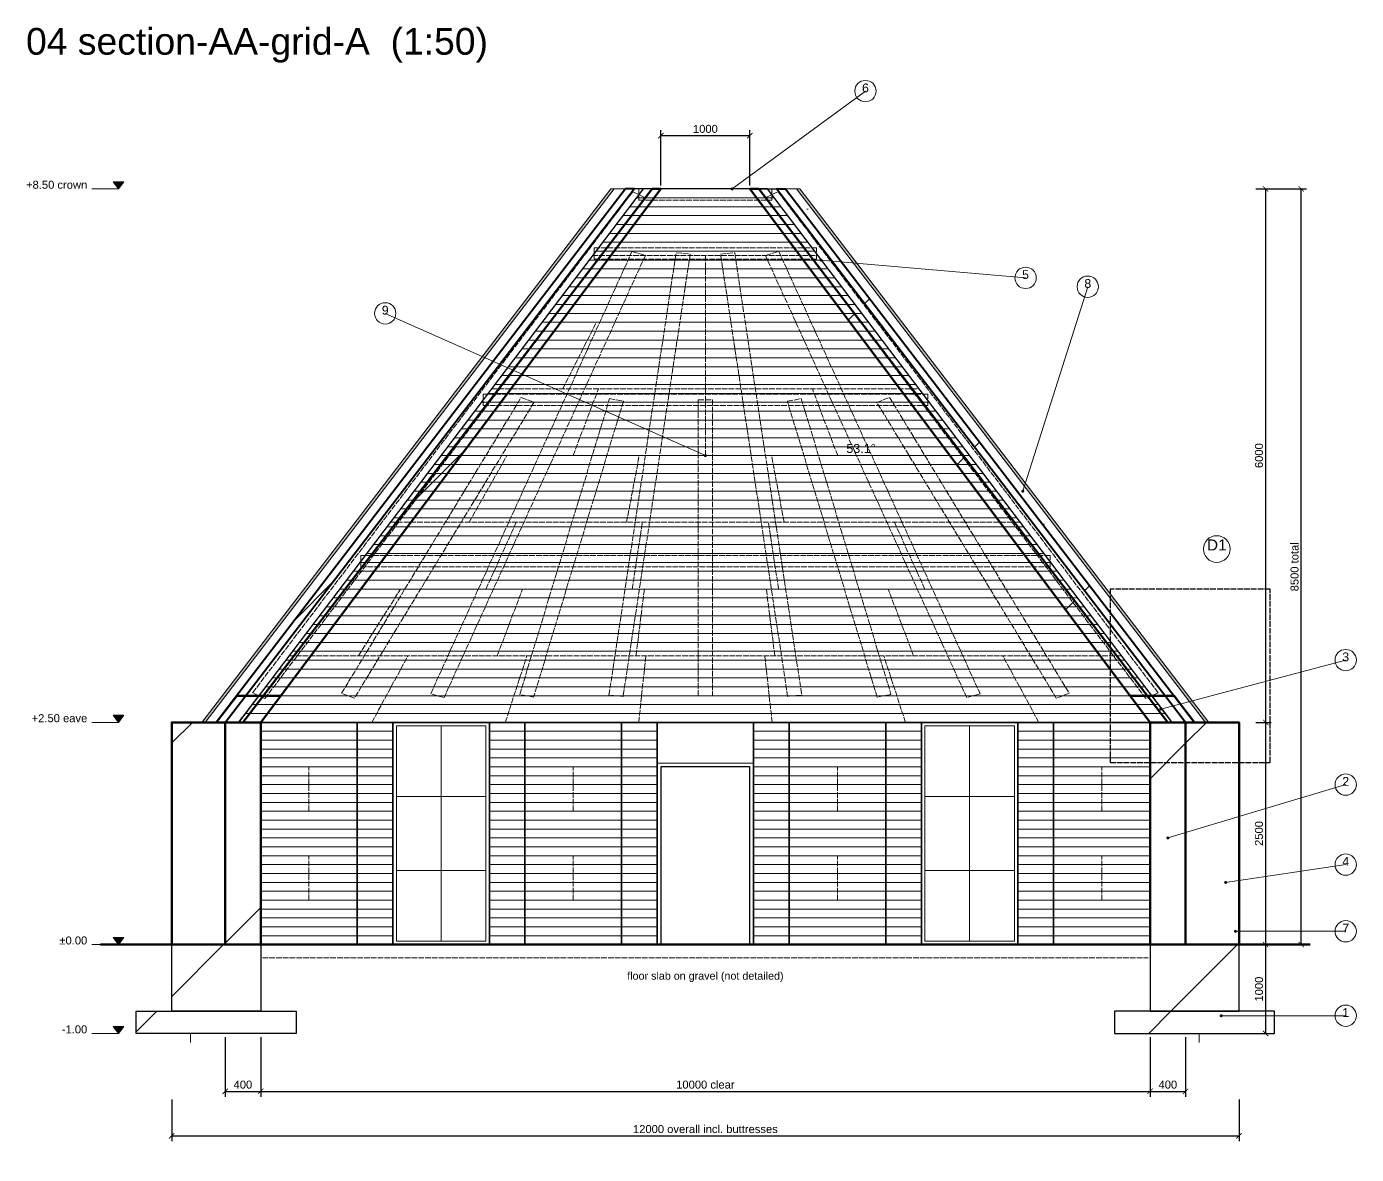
# Model space of a CAD drawing. Header units: millimetres. Extents: x 0 to 157867, y -2 to 14466.
# Drawn here: x 51456 to 66408, y -2 to 12684 of the extents above; entities that cross this region are included whole.
import ezdxf
from ezdxf.enums import TextEntityAlignment as Align

# ---------------------------------------------------------------- set-up
doc = ezdxf.new("R2010")
doc.units = ezdxf.units.MM
doc.linetypes.add('DASHED', pattern=[1.524, 1.27, -0.254])
for name, color, linetype, lineweight in [('ANNOTATION', 4, 'CONTINUOUS', 18), ('BACKGROUND', 9, 'CONTINUOUS', 13), ('CLADDING', 7, 'Continuous', 9), ('DIMS', 3, 'CONTINUOUS', 18), ('HATCH-CAST', 7, 'CONTINUOUS', 9), ('HATCH-EARTH', 8, 'CONTINUOUS', 9), ('HATCH-INSULATION', 7, 'Continuous', 9), ('HATCH-PRINTED', 7, 'CONTINUOUS', 9), ('HIDDEN-AXIS', 8, 'DASHED', 18), ('LINES', 7, 'CONTINUOUS', 25), ('OUTLINE-CUT', 7, 'CONTINUOUS', 50), ('OUTLINE-FINE', 7, 'CONTINUOUS', 25), ('PRINT-LAYERS', 7, 'CONTINUOUS', 9), ('SHEET-LABELS', 2, 'Continuous', 25), ('TEXT', 7, 'CONTINUOUS', 18)]:
    doc.layers.add(name, color=color, linetype=linetype, lineweight=lineweight)
doc.styles.get("Standard").update_dxf_attribs({"font": 'arial.ttf'})
doc.dimstyles.new('PYR-1-50', dxfattribs={"dimscale": 50, "dimtxt": 1.8, "dimasz": 1.2, "dimexe": 1.2, "dimexo": 0.8, "dimgap": 0.6, "dimtad": 1, "dimdec": 0, "dimtxsty": 'Standard', "dimblk": 'ARCHTICK', "dimcen": 2.5, "dimclrd": 3, "dimclre": 3, "dimclrt": 7, "dimazin": 3, "dimtfac": 1, "dimtmove": 0, "dimatfit": 3})
pattern_1 = [(45, (0, 0), (-1425.35, 1425.35), [])]
pattern_2 = [(0, (0, 0), (442.913, 885.827), [0, -885.827])]
pattern_3 = [(45, (0, 0), (-1425.35, 1425.35), []), (135, (0, 0), (-1425.35, -1425.35), [])]

# ---------------------------------------------------------------- blocks, each defined once
blk = doc.blocks.new('_ARCHTICK')
at = {"color": 0, "linetype": 'BYBLOCK', "const_width": 0.15}
blk.add_lwpolyline([(-0.5, -0.5), (0.5, 0.5)], dxfattribs=at)

msp = doc.modelspace()

# ---------------------------------------------------------------- hatches: boundary and pattern name
at = {"layer": 'ANNOTATION', "ltscale": 50}
h = msp.add_hatch(color=7, dxfattribs=at)
h.dxf.hatch_style = 1
h.paths.add_polyline_path([(52488.4, 10857.9), (52548.4, 10937.9), (52428.4, 10937.9)])
h = msp.add_hatch(color=7, dxfattribs=at)
h.dxf.hatch_style = 1
edge = h.paths.add_edge_path()
edge.add_arc((59388.4, 10857.9), 17.5, 0, 360)
h = msp.add_hatch(color=7, dxfattribs=at)
h.dxf.hatch_style = 1
edge = h.paths.add_edge_path()
edge.add_arc((60388.4, 10057.9), 17.5, 0, 360)
h = msp.add_hatch(color=7, dxfattribs=at)
h.dxf.hatch_style = 1
edge = h.paths.add_edge_path()
edge.add_arc((59088.4, 7857.9), 17.5, 0, 360)
h = msp.add_hatch(color=7, dxfattribs=at)
h.dxf.hatch_style = 1
edge = h.paths.add_edge_path()
edge.add_arc((62657.6, 7457.9), 17.5, 0, 360)
h = msp.add_hatch(color=7, dxfattribs=at)
h.dxf.hatch_style = 1
h.paths.add_polyline_path([(52488.4, 4857.9), (52548.4, 4937.9), (52428.4, 4937.9)])
h = msp.add_hatch(color=7, dxfattribs=at)
h.dxf.hatch_style = 1
edge = h.paths.add_edge_path()
edge.add_arc((64208.4, 5007.9), 17.5, 0, 360)
h = msp.add_hatch(color=7, dxfattribs=at)
h.dxf.hatch_style = 1
edge = h.paths.add_edge_path()
edge.add_arc((64288.4, 3557.9), 17.5, 0, 360)
h = msp.add_hatch(color=7, dxfattribs=at)
h.dxf.hatch_style = 1
edge = h.paths.add_edge_path()
edge.add_arc((64938.4, 3057.9), 17.5, 0, 360)
h = msp.add_hatch(color=7, dxfattribs=at)
h.dxf.hatch_style = 1
h.paths.add_polyline_path([(52488.4, 2357.9), (52548.4, 2437.9), (52428.4, 2437.9)])
h = msp.add_hatch(color=7, dxfattribs=at)
h.dxf.hatch_style = 1
edge = h.paths.add_edge_path()
edge.add_arc((65048.4, 2507.9), 17.5, 0, 360)
h = msp.add_hatch(color=7, dxfattribs=at)
h.dxf.hatch_style = 1
edge = h.paths.add_edge_path()
edge.add_arc((64888.4, 1557.9), 17.5, 0, 360)
h = msp.add_hatch(color=7, dxfattribs=at)
h.dxf.hatch_style = 1
h.paths.add_polyline_path([(52488.4, 1357.9), (52548.4, 1437.9), (52428.4, 1437.9)])
at = {"layer": 'CLADDING', "ltscale": 50}
h = msp.add_hatch(color=7, dxfattribs=at)
h.dxf.hatch_style = 1
h.paths.add_polyline_path([(53463.4, 4857.9), (53425.9, 4857.9), (58025.9, 10857.9), (58063.4, 10857.9)])
h = msp.add_hatch(color=7, dxfattribs=at)
h.dxf.hatch_style = 1
h.paths.add_polyline_path([(64750.9, 4857.9), (64713.4, 4857.9), (60113.4, 10857.9), (60150.9, 10857.9)])
at = {"layer": 'HATCH-CAST', "ltscale": 50}
h = msp.add_hatch(dxfattribs=at)
h.set_pattern_fill('ANSI37', scale=25.19685)
h.set_pattern_definition(pattern_3)
h.paths.add_polyline_path([(54313.4, 5157.9), (54088.4, 4857.9), (53588.4, 4857.9), (53818.4, 5157.9)])
h = msp.add_hatch(dxfattribs=at)
h.set_pattern_fill('ANSI37', scale=25.19685)
h.set_pattern_definition(pattern_3)
h.paths.add_polyline_path([(64358.4, 5157.9), (64588.4, 4857.9), (64088.4, 4857.9), (63863.4, 5157.9)])
at = {"layer": 'HATCH-EARTH', "ltscale": 50}
h = msp.add_hatch(dxfattribs=at)
h.set_pattern_fill('EARTH', scale=37.795276)
h.set_pattern_definition([(0, (0, 0), (9070.9, 9070.9), [9070.9, -9070.9]), (0, (0, 3402), (9070.9, 9070.9), [9070.9, -9070.9]), (0, (0, 6803), (9070.9, 9070.9), [9070.9, -9070.9]), (90, (1134, 7937), (-9070.9, 9070.9), [9070.9, -9070.9]), (90, (4535, 7937), (-9070.9, 9070.9), [9070.9, -9070.9]), (90, (7937, 7937), (-9070.9, 9070.9), [9070.9, -9070.9])])
h.paths.add_polyline_path([(52688.4, 1357.9), (54488.4, 1357.9), (54488.4, 1607.9), (54088.4, 1607.9), (54088.4, 2357.9), (55174.2, 2357.9), (55574.2, 2357.9), (56659.9, 2357.9), (57059.9, 2357.9), (58145.6, 2357.9), (58545.6, 2357.9), (58588.4, 2357.9), (59588.4, 2357.9), (59631.3, 2357.9), (60031.3, 2357.9), (61117, 2357.9), (61517, 2357.9), (62602.7, 2357.9), (63002.7, 2357.9), (64088.4, 2357.9), (64088.4, 1607.9), (63688.4, 1607.9), (63688.4, 1357.9), (65488.4, 1357.9), (65488.4, 1607.9), (65088.4, 1607.9), (65088.4, 2357.9), (65888.4, 2357.9), (65888.4, 1257.9), (52288.4, 1257.9), (52288.4, 2357.9), (53088.4, 2357.9), (53088.4, 1607.9), (52688.4, 1607.9)])
at = {"layer": 'HATCH-INSULATION', "ltscale": 50}
h = msp.add_hatch(dxfattribs=at)
h.set_pattern_fill('DOTS', scale=23.622047)
h.set_pattern_definition(pattern_2)
h.paths.add_polyline_path([(53818.4, 5157.9), (53588.4, 4857.9), (53463.4, 4857.9), (58063.4, 10857.9), (58188.4, 10857.9)])
h = msp.add_hatch(dxfattribs=at)
h.set_pattern_fill('DOTS', scale=23.622047)
h.set_pattern_definition(pattern_2)
h.paths.add_polyline_path([(64358.4, 5157.9), (59988.4, 10857.9), (60113.4, 10857.9), (64713.4, 4857.9), (64588.4, 4857.9)])
at = {"layer": 'HATCH-PRINTED', "ltscale": 50}
h = msp.add_hatch(dxfattribs=at)
h.set_pattern_fill('ANSI31', scale=25.19685)
h.set_pattern_definition(pattern_1)
h.paths.add_polyline_path([(58288.4, 10857.9), (53918.4, 5157.9), (53818.4, 5157.9), (58188.4, 10857.9)])
h = msp.add_hatch(dxfattribs=at)
h.set_pattern_fill('ANSI31', scale=25.19685)
h.set_pattern_definition(pattern_1)
h.paths.add_polyline_path([(54118.4, 5157.9), (58488.4, 10857.9), (58588.4, 10857.9), (54313.4, 5157.9)])
h = msp.add_hatch(dxfattribs=at)
h.set_pattern_fill('ANSI31', scale=25.19685)
h.set_pattern_definition(pattern_1)
h.paths.add_polyline_path([(64058.4, 5157.9), (63863.4, 5157.9), (59588.4, 10857.9), (59688.4, 10857.9)])
h = msp.add_hatch(dxfattribs=at)
h.set_pattern_fill('ANSI31', scale=25.19685)
h.set_pattern_definition(pattern_1)
h.paths.add_polyline_path([(64258.4, 5157.9), (59888.4, 10857.9), (59988.4, 10857.9), (64358.4, 5157.9)])
h = msp.add_hatch(dxfattribs=at)
h.set_pattern_fill('ANSI31', scale=25.19685)
h.set_pattern_definition(pattern_1)
h.paths.add_polyline_path([(53088.4, 2357.9), (53088.4, 4857.9), (53463.4, 4857.9), (53588.4, 4857.9), (53688.4, 4857.9), (53688.4, 2357.9)])
h = msp.add_hatch(dxfattribs=at)
h.set_pattern_fill('ANSI31', scale=25.19685)
h.set_pattern_definition(pattern_1)
h.paths.add_polyline_path([(54088.4, 2357.9), (53688.4, 2357.9), (53688.4, 4857.9), (53888.4, 4857.9), (54088.4, 4857.9)])
h = msp.add_hatch(dxfattribs=at)
h.set_pattern_fill('ANSI31', scale=25.19685)
h.set_pattern_definition(pattern_1)
h.paths.add_polyline_path([(64088.4, 2357.9), (64088.4, 4857.9), (64288.4, 4857.9), (64488.4, 4857.9), (64488.4, 2357.9)])
h = msp.add_hatch(dxfattribs=at)
h.set_pattern_fill('ANSI31', scale=25.19685)
h.set_pattern_definition(pattern_1)
h.paths.add_polyline_path([(65088.4, 2357.9), (64488.4, 2357.9), (64488.4, 4857.9), (64588.4, 4857.9), (64713.4, 4857.9), (65088.4, 4857.9)])
h = msp.add_hatch(dxfattribs=at)
h.set_pattern_fill('ANSI31', scale=25.19685)
h.set_pattern_definition(pattern_1)
h.paths.add_polyline_path([(53088.4, 1607.9), (53088.4, 2357.9), (53688.4, 2357.9), (54088.4, 2357.9), (54088.4, 1607.9)])
h = msp.add_hatch(dxfattribs=at)
h.set_pattern_fill('ANSI31', scale=25.19685)
h.set_pattern_definition(pattern_1)
h.paths.add_polyline_path([(65088.4, 1607.9), (64088.4, 1607.9), (64088.4, 2357.9), (64488.4, 2357.9), (65088.4, 2357.9)])
h = msp.add_hatch(dxfattribs=at)
h.set_pattern_fill('ANSI31', scale=25.19685)
h.set_pattern_definition(pattern_1)
h.paths.add_polyline_path([(53088.4, 1607.9), (54088.4, 1607.9), (54488.4, 1607.9), (54488.4, 1357.9), (52688.4, 1357.9), (52688.4, 1607.9)])
h = msp.add_hatch(dxfattribs=at)
h.set_pattern_fill('ANSI31', scale=25.19685)
h.set_pattern_definition(pattern_1)
h.paths.add_polyline_path([(65088.4, 1607.9), (65488.4, 1607.9), (65488.4, 1357.9), (63688.4, 1357.9), (63688.4, 1607.9), (64088.4, 1607.9)])

# ---------------------------------------------------------------- linework, layer by layer
at = {"layer": 'ANNOTATION', "lineweight": 20, "ltscale": 50}
for points in [[(60888.4, 11957.9), (59388.4, 10857.9)], [(52488.4, 10857.9), (52188.4, 10857.9)], [(62688.4, 9857.9), (60388.4, 10057.9)], [(63388.4, 9757.9), (62657.6, 7457.9)], [(55488.4, 9457.9), (59088.4, 7857.9)], [(66288.4, 5557.9), (64208.4, 5007.9)], [(52488.4, 4857.9), (52188.4, 4857.9)], [(66288.4, 4157.9), (64288.4, 3557.9)], [(66288.4, 3257.9), (64938.4, 3057.9)], [(66288.4, 2507.9), (65048.4, 2507.9)], [(52488.4, 2357.9), (52188.4, 2357.9)], [(66288.4, 1557.9), (64888.4, 1557.9)], [(52488.4, 1357.9), (52188.4, 1357.9)]]:
    msp.add_lwpolyline(points, dxfattribs=at)
at = {"layer": 'ANNOTATION', "lineweight": 9, "ltscale": 50}
for points in [[(52488.4, 10857.9), (52548.4, 10937.9), (52428.4, 10937.9)], [(52488.4, 4857.9), (52548.4, 4937.9), (52428.4, 4937.9)], [(52488.4, 2357.9), (52548.4, 2437.9), (52428.4, 2437.9)], [(52488.4, 1357.9), (52548.4, 1437.9), (52428.4, 1437.9)]]:
    msp.add_lwpolyline(points, close=True, dxfattribs=at)
at = {"layer": 'ANNOTATION', "lineweight": 18, "ltscale": 50}
for centre, radius in [((60888.4, 11957.9), 120), ((62688.4, 9857.9), 120), ((63388.4, 9757.9), 120), ((55488.4, 9457.9), 120), ((64838.4, 6807.9), 150), ((66288.4, 5557.9), 120), ((66288.4, 4157.9), 120), ((66288.4, 3257.9), 120), ((66288.4, 2507.9), 120), ((66288.4, 1557.9), 120)]:
    msp.add_circle(centre, radius, dxfattribs=at)
at = {"layer": 'BACKGROUND', "lineweight": 20, "ltscale": 50}
for points in [[(56117, 2397.9), (56117, 4817.9)], [(62059.8, 2397.9), (62059.8, 4817.9)]]:
    msp.add_lwpolyline(points, dxfattribs=at)
at = {"layer": 'BACKGROUND', "lineweight": 15, "ltscale": 50}
for points in [[(55614.1, 4024.6), (56619.8, 4024.6)], [(61557, 4024.6), (62562.7, 4024.6)], [(55614.1, 3191.2), (56619.8, 3191.2)], [(61557, 3191.2), (62562.7, 3191.2)]]:
    msp.add_lwpolyline(points, dxfattribs=at)
at = {"layer": 'HIDDEN-AXIS', "linetype": 'DASHED', "lineweight": 20, "ltscale": 50}
for points in [[(53997.4, 5190.9), (58271.4, 10826.9), (58408.3, 10760.9), (54134.4, 5124.9), (53997.4, 5190.9)], [(58339.9, 10729.9), (59836.9, 10729.9), (59836.9, 10857.9), (58339.9, 10857.9), (58339.9, 10729.9)], [(64042.4, 5124.9), (59768.5, 10760.9), (59905.4, 10826.9), (64179.4, 5190.9), (64042.4, 5124.9)], [(57838.4, 10068.6), (60338.4, 10068.6), (60338.4, 10196.6), (57838.4, 10196.6), (57838.4, 10068.6)], [(55999.7, 5179.6), (58263.2, 10154.4), (58413.6, 10110.9), (56150.1, 5136.2), (55999.7, 5179.6)], [(58004.5, 5165.5), (58759, 10140.3), (58917.8, 10125), (58163.3, 5150.3), (58004.5, 5165.5)], [(60013.5, 5150.3), (59259, 10125), (59417.8, 10140.3), (60172.3, 5165.5), (60013.5, 5150.3)], [(62026.7, 5136.2), (59763.2, 10110.9), (59913.6, 10154.4), (62177.1, 5179.6), (62026.7, 5136.2)], [(56588.4, 8420.3), (61588.4, 8420.3), (61588.4, 8548.3), (56588.4, 8548.3), (56588.4, 8420.3)], [(54998.4, 5185.6), (57016.4, 8512), (57160.4, 8456.5), (55142.4, 5130.2), (54998.4, 5185.6)], [(57001.6, 5172.9), (58010.6, 8499.2), (58166.2, 8469.3), (57157.2, 5142.9), (57001.6, 5172.9)], [(59008.4, 5157.9), (59008.4, 8484.3), (59168.4, 8484.3), (59168.4, 5157.9), (59008.4, 5157.9)], [(61019.6, 5142.9), (60010.6, 8469.3), (60166.2, 8499.2), (61175.2, 5172.9), (61019.6, 5142.9)], [(63034.4, 5130.2), (61016.4, 8456.5), (61160.4, 8512), (63178.4, 5185.6), (63034.4, 5130.2)], [(55213.4, 6607.1), (62963.4, 6607.1), (62963.4, 6735.1), (55213.4, 6735.1), (55213.4, 6607.1)], [(53838.4, 4857.9), (64338.4, 4857.9), (64110.9, 5157.9), (54065.9, 5157.9), (53838.4, 4857.9)], [(54108.4, 2207.9), (64068.4, 2207.9)]]:
    msp.add_lwpolyline(points, dxfattribs=at)
at = {"layer": 'HIDDEN-AXIS', "linetype": 'DASHED', "lineweight": 9, "ltscale": 50}
for points in [[(57819.6, 10107.9), (60357.2, 10107.9)], [(59088.4, 9357.9), (59088.4, 10107.9)], [(57250.9, 9357.9), (60925.9, 9357.9)], [(57484.2, 8607.9), (57863.4, 9357.9)], [(59088.4, 8607.9), (59088.4, 9357.9)], [(56682.2, 8607.9), (61494.6, 8607.9)], [(57600.9, 7857.9), (57885.3, 8607.9)], [(59088.4, 7857.9), (59088.4, 8607.9)], [(60575.9, 7857.9), (60291.5, 8607.9)], [(56113.4, 7857.9), (62063.4, 7857.9)], [(56430.6, 7107.9), (56857.2, 7857.9)], [(58202.5, 7107.9), (58344.6, 7857.9)], [(59974.3, 7107.9), (59832.2, 7857.9)], [(55544.6, 7107.9), (62632.2, 7107.9)], [(56620.9, 6357.9), (56962.2, 7107.9)], [(58265.9, 6357.9), (58379.7, 7107.9)], [(59910.9, 6357.9), (59797.1, 7107.9)], [(61555.9, 6357.9), (61214.7, 7107.9)], [(54975.9, 6357.9), (63200.9, 6357.9)], [(55187.4, 5607.9), (55661.3, 6357.9)], [(56747.8, 5607.9), (57032.2, 6357.9)], [(58308.2, 5607.9), (58403, 6357.9)], [(59868.6, 5607.9), (59773.8, 6357.9)], [(61429, 5607.9), (61144.6, 6357.9)], [(54407.2, 5607.9), (63769.6, 5607.9)], [(55338.4, 4857.9), (55744.6, 5607.9)], [(56838.4, 4857.9), (57082.1, 5607.9)], [(58338.4, 4857.9), (58419.6, 5607.9)], [(59838.4, 4857.9), (59757.1, 5607.9)], [(61338.4, 4857.9), (61094.7, 5607.9)], [(62838.4, 4857.9), (62432.1, 5607.9)], [(54088.4, 4357.9), (55174.1, 4357.9)], [(54631.3, 3857.9), (54631.3, 4357.9)], [(57059.8, 4357.9), (58145.5, 4357.9)], [(57602.7, 3857.9), (57602.7, 4357.9)], [(60031.3, 4357.9), (61117, 4357.9)], [(60574.1, 3857.9), (60574.1, 4357.9)], [(63002.7, 4357.9), (64088.4, 4357.9)], [(63545.5, 3857.9), (63545.5, 4357.9)], [(54088.4, 3857.9), (55174.1, 3857.9)], [(57059.8, 3857.9), (58145.5, 3857.9)], [(60031.3, 3857.9), (61117, 3857.9)], [(63002.7, 3857.9), (64088.4, 3857.9)], [(54088.4, 3357.9), (55174.1, 3357.9)], [(54631.3, 2857.9), (54631.3, 3357.9)], [(57059.8, 3357.9), (58145.5, 3357.9)], [(57602.7, 2857.9), (57602.7, 3357.9)], [(60031.3, 3357.9), (61117, 3357.9)], [(60574.1, 2857.9), (60574.1, 3357.9)], [(63002.7, 3357.9), (64088.4, 3357.9)], [(63545.5, 2857.9), (63545.5, 3357.9)], [(54088.4, 2857.9), (55174.1, 2857.9)], [(57059.8, 2857.9), (58145.5, 2857.9)], [(60031.3, 2857.9), (61117, 2857.9)], [(63002.7, 2857.9), (64088.4, 2857.9)]]:
    msp.add_lwpolyline(points, dxfattribs=at)
at = {"layer": 'HIDDEN-AXIS', "linetype": 'DASHED', "lineweight": 25, "ltscale": 50}
msp.add_lwpolyline([(63638.4, 4407.9), (65438.4, 4407.9), (65438.4, 6357.9), (63638.4, 6357.9), (63638.4, 4407.9)], dxfattribs=at)
at = {"layer": 'LINES', "lineweight": 0, "ltscale": 50}
msp.add_lwpolyline([(64088.4, 4857.9), (59588.4, 10857.9)], dxfattribs=at)
at = {"layer": 'LINES', "lineweight": 25, "ltscale": 50}
for points in [[(54088.4, 4857.9), (53588.4, 4857.9)], [(64088.4, 4857.9), (64588.4, 4857.9)]]:
    msp.add_lwpolyline(points, dxfattribs=at)
at = {"layer": 'LINES', "lineweight": 60, "ltscale": 50}
for points in [[(54088.4, 2357.9), (54088.4, 4857.9)], [(64088.4, 2357.9), (64088.4, 4857.9)], [(54088.4, 2357.9), (64088.4, 2357.9)]]:
    msp.add_lwpolyline(points, dxfattribs=at)
at = {"layer": 'LINES', "lineweight": 50, "ltscale": 50}
msp.add_lwpolyline([(52288.4, 2357.9), (65888.4, 2357.9)], dxfattribs=at)
at = {"layer": 'OUTLINE-CUT', "lineweight": 40, "ltscale": 50}
for points in [[(53688.4, 4857.9), (58288.4, 10857.9), (58188.4, 10857.9), (53588.4, 4857.9)], [(64488.4, 4857.9), (59888.4, 10857.9), (59988.4, 10857.9), (64588.4, 4857.9)]]:
    msp.add_lwpolyline(points, close=True, dxfattribs=at)
at = {"layer": 'OUTLINE-CUT', "lineweight": 70, "ltscale": 50}
for points in [[(54088.4, 4857.9), (58588.4, 10857.9), (58488.4, 10857.9), (53888.4, 4857.9)], [(64088.4, 4857.9), (59588.4, 10857.9), (59688.4, 10857.9), (64288.4, 4857.9)], [(53688.4, 2357.9), (53088.4, 2357.9), (53088.4, 4857.9), (53688.4, 4857.9)], [(54088.4, 2357.9), (53688.4, 2357.9), (53688.4, 4857.9), (54088.4, 4857.9)], [(64088.4, 2357.9), (64488.4, 2357.9), (64488.4, 4857.9), (64088.4, 4857.9)], [(64488.4, 2357.9), (65088.4, 2357.9), (65088.4, 4857.9), (64488.4, 4857.9)]]:
    msp.add_lwpolyline(points, close=True, dxfattribs=at)
at = {"layer": 'OUTLINE-CUT', "lineweight": 60, "ltscale": 50}
for points in [[(54088.4, 4857.9), (54313.4, 5157.9), (53818.4, 5157.9), (53588.4, 4857.9)], [(64088.4, 4857.9), (63863.4, 5157.9), (64358.4, 5157.9), (64588.4, 4857.9)]]:
    msp.add_lwpolyline(points, close=True, dxfattribs=at)
at = {"layer": 'OUTLINE-FINE', "lineweight": 20, "ltscale": 50}
for points in [[(53463.4, 4857.9), (58063.4, 10857.9), (58025.9, 10857.9), (53425.9, 4857.9)], [(64713.4, 4857.9), (60113.4, 10857.9), (60150.9, 10857.9), (64750.9, 4857.9)]]:
    msp.add_lwpolyline(points, close=True, dxfattribs=at)
at = {"layer": 'OUTLINE-FINE', "lineweight": 9, "ltscale": 50}
for points in [[(53588.4, 4857.9), (58188.4, 10857.9), (58063.4, 10857.9), (53463.4, 4857.9)], [(64588.4, 4857.9), (59988.4, 10857.9), (60113.4, 10857.9), (64713.4, 4857.9)]]:
    msp.add_lwpolyline(points, close=True, dxfattribs=at)
at = {"layer": 'OUTLINE-FINE', "lineweight": 25, "ltscale": 50}
for points in [[(53888.4, 4857.9), (58488.4, 10857.9), (58288.4, 10857.9), (53688.4, 4857.9)], [(64288.4, 4857.9), (59688.4, 10857.9), (59888.4, 10857.9), (64488.4, 4857.9)]]:
    msp.add_lwpolyline(points, close=True, dxfattribs=at)
at = {"layer": 'OUTLINE-FINE', "lineweight": 30, "ltscale": 50}
for points in [[(53838.4, 4857.9), (64338.4, 4857.9), (59788.4, 10857.9), (58388.4, 10857.9)], [(54088.4, 2357.9), (64088.4, 2357.9), (64088.4, 4857.9), (54088.4, 4857.9)], [(58588.4, 2357.9), (59588.4, 2357.9), (59588.4, 4357.9), (58588.4, 4357.9)], [(54088.4, 1607.9), (53088.4, 1607.9), (53088.4, 2357.9), (54088.4, 2357.9)], [(64088.4, 1607.9), (65088.4, 1607.9), (65088.4, 2357.9), (64088.4, 2357.9)], [(54488.4, 1357.9), (52688.4, 1357.9), (52688.4, 1607.9), (54488.4, 1607.9)], [(63688.4, 1357.9), (65488.4, 1357.9), (65488.4, 1607.9), (63688.4, 1607.9)]]:
    msp.add_lwpolyline(points, close=True, dxfattribs=at)
at = {"layer": 'OUTLINE-FINE', "lineweight": 35, "ltscale": 50}
for points in [[(55174.1, 2357.9), (55574.1, 2357.9), (55574.1, 4857.9), (55174.1, 4857.9)], [(55574.1, 2357.9), (56659.8, 2357.9), (56659.8, 4857.9), (55574.1, 4857.9)], [(56659.8, 2357.9), (57059.8, 2357.9), (57059.8, 4857.9), (56659.8, 4857.9)], [(58145.5, 2357.9), (58545.5, 2357.9), (58545.5, 4857.9), (58145.5, 4857.9)], [(59631.3, 2357.9), (60031.3, 2357.9), (60031.3, 4857.9), (59631.3, 4857.9)], [(61117, 2357.9), (61517, 2357.9), (61517, 4857.9), (61117, 4857.9)], [(61517, 2357.9), (62602.7, 2357.9), (62602.7, 4857.9), (61517, 4857.9)], [(62602.7, 2357.9), (63002.7, 2357.9), (63002.7, 4857.9), (62602.7, 4857.9)]]:
    msp.add_lwpolyline(points, close=True, dxfattribs=at)
at = {"layer": 'OUTLINE-FINE', "lineweight": 15, "ltscale": 50}
for points in [[(55614.1, 2397.9), (56619.8, 2397.9), (56619.8, 4817.9), (55614.1, 4817.9)], [(61557, 2397.9), (62562.7, 2397.9), (62562.7, 4817.9), (61557, 4817.9)], [(58548.4, 2357.9), (59628.4, 2357.9), (59628.4, 4397.9), (58548.4, 4397.9)]]:
    msp.add_lwpolyline(points, close=True, dxfattribs=at)
at = {"layer": 'PRINT-LAYERS', "lineweight": 5, "ltscale": 50}
for points in [[(58236.7, 10657.9), (59940.1, 10657.9)], [(58312.6, 10757.9), (59864.2, 10757.9)], [(58160.9, 10557.9), (60015.9, 10557.9)], [(58009.2, 10357.9), (60167.6, 10357.9)], [(58085.1, 10457.9), (60091.7, 10457.9)], [(57933.4, 10257.9), (60243.4, 10257.9)], [(57781.7, 10057.9), (60395.1, 10057.9)], [(57857.6, 10157.9), (60319.2, 10157.9)], [(57705.9, 9957.9), (60470.9, 9957.9)], [(57554.2, 9757.9), (60622.6, 9757.9)], [(57630.1, 9857.9), (60546.7, 9857.9)], [(57478.4, 9657.9), (60698.4, 9657.9)], [(57326.7, 9457.9), (60850.1, 9457.9)], [(57402.6, 9557.9), (60774.2, 9557.9)], [(57250.9, 9357.9), (60925.9, 9357.9)], [(57099.2, 9157.9), (61077.6, 9157.9)], [(57175.1, 9257.9), (61001.7, 9257.9)], [(57023.4, 9057.9), (61153.4, 9057.9)], [(56871.7, 8857.9), (61305.1, 8857.9)], [(56947.6, 8957.9), (61229.2, 8957.9)], [(56795.9, 8757.9), (61380.9, 8757.9)], [(56644.2, 8557.9), (61532.6, 8557.9)], [(56720.1, 8657.9), (61456.7, 8657.9)], [(56568.4, 8457.9), (61608.4, 8457.9)], [(56416.7, 8257.9), (61760.1, 8257.9)], [(56492.6, 8357.9), (61684.2, 8357.9)], [(56340.9, 8157.9), (61835.9, 8157.9)], [(56189.2, 7957.9), (61987.6, 7957.9)], [(56265.1, 8057.9), (61911.7, 8057.9)], [(56113.4, 7857.9), (62063.4, 7857.9)], [(55961.7, 7657.9), (62215.1, 7657.9)], [(56037.6, 7757.9), (62139.2, 7757.9)], [(55885.9, 7557.9), (62290.9, 7557.9)], [(55734.2, 7357.9), (62442.6, 7357.9)], [(55810.1, 7457.9), (62366.7, 7457.9)], [(55658.4, 7257.9), (62518.4, 7257.9)], [(55506.7, 7057.9), (62670.1, 7057.9)], [(55582.6, 7157.9), (62594.2, 7157.9)], [(55430.9, 6957.9), (62745.9, 6957.9)], [(55279.2, 6757.9), (62897.6, 6757.9)], [(55355.1, 6857.9), (62821.7, 6857.9)], [(55203.4, 6657.9), (62973.4, 6657.9)], [(55051.7, 6457.9), (63125.1, 6457.9)], [(55127.6, 6557.9), (63049.2, 6557.9)], [(54975.9, 6357.9), (63200.9, 6357.9)], [(54824.2, 6157.9), (63352.6, 6157.9)], [(54900.1, 6257.9), (63276.7, 6257.9)], [(54748.4, 6057.9), (63428.4, 6057.9)], [(54596.7, 5857.9), (63580.1, 5857.9)], [(54672.6, 5957.9), (63504.2, 5957.9)], [(54520.9, 5757.9), (63655.9, 5757.9)], [(54369.2, 5557.9), (63807.6, 5557.9)], [(54445.1, 5657.9), (63731.7, 5657.9)], [(54293.4, 5457.9), (63883.4, 5457.9)], [(54141.7, 5257.9), (64035.1, 5257.9)], [(54217.6, 5357.9), (63959.2, 5357.9)], [(54065.9, 5157.9), (64110.9, 5157.9)], [(53914.2, 4957.9), (64262.6, 4957.9)], [(53990.1, 5057.9), (64186.7, 5057.9)], [(54088.4, 4757.9), (55174.1, 4757.9)], [(54088.4, 4657.9), (55174.1, 4657.9)], [(55174.1, 4757.9), (55574.1, 4757.9)], [(55174.1, 4657.9), (55574.1, 4657.9)], [(56659.8, 4757.9), (57059.8, 4757.9)], [(56659.8, 4657.9), (57059.8, 4657.9)], [(57059.8, 4757.9), (58145.5, 4757.9)], [(57059.8, 4657.9), (58145.5, 4657.9)], [(58145.5, 4757.9), (58545.5, 4757.9)], [(58145.5, 4657.9), (58545.5, 4657.9)], [(59631.3, 4757.9), (60031.3, 4757.9)], [(59631.3, 4657.9), (60031.3, 4657.9)], [(60031.3, 4757.9), (61117, 4757.9)], [(60031.3, 4657.9), (61117, 4657.9)], [(61117, 4757.9), (61517, 4757.9)], [(61117, 4657.9), (61517, 4657.9)], [(62602.7, 4757.9), (63002.7, 4757.9)], [(62602.7, 4657.9), (63002.7, 4657.9)], [(63002.7, 4757.9), (64088.4, 4757.9)], [(63002.7, 4657.9), (64088.4, 4657.9)], [(54088.4, 4557.9), (55174.1, 4557.9)], [(55174.1, 4557.9), (55574.1, 4557.9)], [(56659.8, 4557.9), (57059.8, 4557.9)], [(57059.8, 4557.9), (58145.5, 4557.9)], [(58145.5, 4557.9), (58545.5, 4557.9)], [(59631.3, 4557.9), (60031.3, 4557.9)], [(60031.3, 4557.9), (61117, 4557.9)], [(61117, 4557.9), (61517, 4557.9)], [(62602.7, 4557.9), (63002.7, 4557.9)], [(63002.7, 4557.9), (64088.4, 4557.9)], [(54088.4, 4457.9), (55174.1, 4457.9)], [(54088.4, 4357.9), (55174.1, 4357.9)], [(55174.1, 4457.9), (55574.1, 4457.9)], [(55174.1, 4357.9), (55574.1, 4357.9)], [(56659.8, 4457.9), (57059.8, 4457.9)], [(56659.8, 4357.9), (57059.8, 4357.9)], [(57059.8, 4457.9), (58145.5, 4457.9)], [(57059.8, 4357.9), (58145.5, 4357.9)], [(58145.5, 4457.9), (58545.5, 4457.9)], [(58145.5, 4357.9), (58545.5, 4357.9)], [(59631.3, 4457.9), (60031.3, 4457.9)], [(59631.3, 4357.9), (60031.3, 4357.9)], [(60031.3, 4457.9), (61117, 4457.9)], [(60031.3, 4357.9), (61117, 4357.9)], [(61117, 4457.9), (61517, 4457.9)], [(61117, 4357.9), (61517, 4357.9)], [(62602.7, 4457.9), (63002.7, 4457.9)], [(62602.7, 4357.9), (63002.7, 4357.9)], [(63002.7, 4457.9), (64088.4, 4457.9)], [(63002.7, 4357.9), (64088.4, 4357.9)], [(54088.4, 4257.9), (55174.1, 4257.9)], [(55174.1, 4257.9), (55574.1, 4257.9)], [(56659.8, 4257.9), (57059.8, 4257.9)], [(57059.8, 4257.9), (58145.5, 4257.9)], [(58145.5, 4257.9), (58545.5, 4257.9)], [(59631.3, 4257.9), (60031.3, 4257.9)], [(60031.3, 4257.9), (61117, 4257.9)], [(61117, 4257.9), (61517, 4257.9)], [(62602.7, 4257.9), (63002.7, 4257.9)], [(63002.7, 4257.9), (64088.4, 4257.9)], [(54088.4, 4157.9), (55174.1, 4157.9)], [(54088.4, 4057.9), (55174.1, 4057.9)], [(55174.1, 4157.9), (55574.1, 4157.9)], [(55174.1, 4057.9), (55574.1, 4057.9)], [(56659.8, 4157.9), (57059.8, 4157.9)], [(56659.8, 4057.9), (57059.8, 4057.9)], [(57059.8, 4157.9), (58145.5, 4157.9)], [(57059.8, 4057.9), (58145.5, 4057.9)], [(58145.5, 4157.9), (58545.5, 4157.9)], [(58145.5, 4057.9), (58545.5, 4057.9)], [(59631.3, 4157.9), (60031.3, 4157.9)], [(59631.3, 4057.9), (60031.3, 4057.9)], [(60031.3, 4157.9), (61117, 4157.9)], [(60031.3, 4057.9), (61117, 4057.9)], [(61117, 4157.9), (61517, 4157.9)], [(61117, 4057.9), (61517, 4057.9)], [(62602.7, 4157.9), (63002.7, 4157.9)], [(62602.7, 4057.9), (63002.7, 4057.9)], [(63002.7, 4157.9), (64088.4, 4157.9)], [(63002.7, 4057.9), (64088.4, 4057.9)], [(54088.4, 3957.9), (55174.1, 3957.9)], [(55174.1, 3957.9), (55574.1, 3957.9)], [(56659.8, 3957.9), (57059.8, 3957.9)], [(57059.8, 3957.9), (58145.5, 3957.9)], [(58145.5, 3957.9), (58545.5, 3957.9)], [(59631.3, 3957.9), (60031.3, 3957.9)], [(60031.3, 3957.9), (61117, 3957.9)], [(61117, 3957.9), (61517, 3957.9)], [(62602.7, 3957.9), (63002.7, 3957.9)], [(63002.7, 3957.9), (64088.4, 3957.9)], [(54088.4, 3857.9), (55174.1, 3857.9)], [(54088.4, 3757.9), (55174.1, 3757.9)], [(55174.1, 3857.9), (55574.1, 3857.9)], [(55174.1, 3757.9), (55574.1, 3757.9)], [(56659.8, 3857.9), (57059.8, 3857.9)], [(56659.8, 3757.9), (57059.8, 3757.9)], [(57059.8, 3857.9), (58145.5, 3857.9)], [(57059.8, 3757.9), (58145.5, 3757.9)], [(58145.5, 3857.9), (58545.5, 3857.9)], [(58145.5, 3757.9), (58545.5, 3757.9)], [(59631.3, 3857.9), (60031.3, 3857.9)], [(59631.3, 3757.9), (60031.3, 3757.9)], [(60031.3, 3857.9), (61117, 3857.9)], [(60031.3, 3757.9), (61117, 3757.9)], [(61117, 3857.9), (61517, 3857.9)], [(61117, 3757.9), (61517, 3757.9)], [(62602.7, 3857.9), (63002.7, 3857.9)], [(62602.7, 3757.9), (63002.7, 3757.9)], [(63002.7, 3857.9), (64088.4, 3857.9)], [(63002.7, 3757.9), (64088.4, 3757.9)], [(54088.4, 3657.9), (55174.1, 3657.9)], [(55174.1, 3657.9), (55574.1, 3657.9)], [(56659.8, 3657.9), (57059.8, 3657.9)], [(57059.8, 3657.9), (58145.5, 3657.9)], [(58145.5, 3657.9), (58545.5, 3657.9)], [(59631.3, 3657.9), (60031.3, 3657.9)], [(60031.3, 3657.9), (61117, 3657.9)], [(61117, 3657.9), (61517, 3657.9)], [(62602.7, 3657.9), (63002.7, 3657.9)], [(63002.7, 3657.9), (64088.4, 3657.9)], [(54088.4, 3557.9), (55174.1, 3557.9)], [(54088.4, 3457.9), (55174.1, 3457.9)], [(55174.1, 3557.9), (55574.1, 3557.9)], [(55174.1, 3457.9), (55574.1, 3457.9)], [(56659.8, 3557.9), (57059.8, 3557.9)], [(56659.8, 3457.9), (57059.8, 3457.9)], [(57059.8, 3557.9), (58145.5, 3557.9)], [(57059.8, 3457.9), (58145.5, 3457.9)], [(58145.5, 3557.9), (58545.5, 3557.9)], [(58145.5, 3457.9), (58545.5, 3457.9)], [(59631.3, 3557.9), (60031.3, 3557.9)], [(59631.3, 3457.9), (60031.3, 3457.9)], [(60031.3, 3557.9), (61117, 3557.9)], [(60031.3, 3457.9), (61117, 3457.9)], [(61117, 3557.9), (61517, 3557.9)], [(61117, 3457.9), (61517, 3457.9)], [(62602.7, 3557.9), (63002.7, 3557.9)], [(62602.7, 3457.9), (63002.7, 3457.9)], [(63002.7, 3557.9), (64088.4, 3557.9)], [(63002.7, 3457.9), (64088.4, 3457.9)], [(54088.4, 3357.9), (55174.1, 3357.9)], [(55174.1, 3357.9), (55574.1, 3357.9)], [(56659.8, 3357.9), (57059.8, 3357.9)], [(57059.8, 3357.9), (58145.5, 3357.9)], [(58145.5, 3357.9), (58545.5, 3357.9)], [(59631.3, 3357.9), (60031.3, 3357.9)], [(60031.3, 3357.9), (61117, 3357.9)], [(61117, 3357.9), (61517, 3357.9)], [(62602.7, 3357.9), (63002.7, 3357.9)], [(63002.7, 3357.9), (64088.4, 3357.9)], [(54088.4, 3257.9), (55174.1, 3257.9)], [(54088.4, 3157.9), (55174.1, 3157.9)], [(55174.1, 3257.9), (55574.1, 3257.9)], [(55174.1, 3157.9), (55574.1, 3157.9)], [(56659.8, 3257.9), (57059.8, 3257.9)], [(56659.8, 3157.9), (57059.8, 3157.9)], [(57059.8, 3257.9), (58145.5, 3257.9)], [(57059.8, 3157.9), (58145.5, 3157.9)], [(58145.5, 3257.9), (58545.5, 3257.9)], [(58145.5, 3157.9), (58545.5, 3157.9)], [(59631.3, 3257.9), (60031.3, 3257.9)], [(59631.3, 3157.9), (60031.3, 3157.9)], [(60031.3, 3257.9), (61117, 3257.9)], [(60031.3, 3157.9), (61117, 3157.9)], [(61117, 3257.9), (61517, 3257.9)], [(61117, 3157.9), (61517, 3157.9)], [(62602.7, 3257.9), (63002.7, 3257.9)], [(62602.7, 3157.9), (63002.7, 3157.9)], [(63002.7, 3257.9), (64088.4, 3257.9)], [(63002.7, 3157.9), (64088.4, 3157.9)], [(54088.4, 3057.9), (55174.1, 3057.9)], [(55174.1, 3057.9), (55574.1, 3057.9)], [(56659.8, 3057.9), (57059.8, 3057.9)], [(57059.8, 3057.9), (58145.5, 3057.9)], [(58145.5, 3057.9), (58545.5, 3057.9)], [(59631.3, 3057.9), (60031.3, 3057.9)], [(60031.3, 3057.9), (61117, 3057.9)], [(61117, 3057.9), (61517, 3057.9)], [(62602.7, 3057.9), (63002.7, 3057.9)], [(63002.7, 3057.9), (64088.4, 3057.9)], [(54088.4, 2957.9), (55174.1, 2957.9)], [(54088.4, 2857.9), (55174.1, 2857.9)], [(55174.1, 2957.9), (55574.1, 2957.9)], [(55174.1, 2857.9), (55574.1, 2857.9)], [(56659.8, 2957.9), (57059.8, 2957.9)], [(56659.8, 2857.9), (57059.8, 2857.9)], [(57059.8, 2957.9), (58145.5, 2957.9)], [(57059.8, 2857.9), (58145.5, 2857.9)], [(58145.5, 2957.9), (58545.5, 2957.9)], [(58145.5, 2857.9), (58545.5, 2857.9)], [(59631.3, 2957.9), (60031.3, 2957.9)], [(59631.3, 2857.9), (60031.3, 2857.9)], [(60031.3, 2957.9), (61117, 2957.9)], [(60031.3, 2857.9), (61117, 2857.9)], [(61117, 2957.9), (61517, 2957.9)], [(61117, 2857.9), (61517, 2857.9)], [(62602.7, 2957.9), (63002.7, 2957.9)], [(62602.7, 2857.9), (63002.7, 2857.9)], [(63002.7, 2957.9), (64088.4, 2957.9)], [(63002.7, 2857.9), (64088.4, 2857.9)], [(54088.4, 2757.9), (55174.1, 2757.9)], [(55174.1, 2757.9), (55574.1, 2757.9)], [(56659.8, 2757.9), (57059.8, 2757.9)], [(57059.8, 2757.9), (58145.5, 2757.9)], [(58145.5, 2757.9), (58545.5, 2757.9)], [(59631.3, 2757.9), (60031.3, 2757.9)], [(60031.3, 2757.9), (61117, 2757.9)], [(61117, 2757.9), (61517, 2757.9)], [(62602.7, 2757.9), (63002.7, 2757.9)], [(63002.7, 2757.9), (64088.4, 2757.9)], [(54088.4, 2657.9), (55174.1, 2657.9)], [(54088.4, 2557.9), (55174.1, 2557.9)], [(55174.1, 2657.9), (55574.1, 2657.9)], [(55174.1, 2557.9), (55574.1, 2557.9)], [(56659.8, 2657.9), (57059.8, 2657.9)], [(56659.8, 2557.9), (57059.8, 2557.9)], [(57059.8, 2657.9), (58145.5, 2657.9)], [(57059.8, 2557.9), (58145.5, 2557.9)], [(58145.5, 2657.9), (58545.5, 2657.9)], [(58145.5, 2557.9), (58545.5, 2557.9)], [(59631.3, 2657.9), (60031.3, 2657.9)], [(59631.3, 2557.9), (60031.3, 2557.9)], [(60031.3, 2657.9), (61117, 2657.9)], [(60031.3, 2557.9), (61117, 2557.9)], [(61117, 2657.9), (61517, 2657.9)], [(61117, 2557.9), (61517, 2557.9)], [(62602.7, 2657.9), (63002.7, 2657.9)], [(62602.7, 2557.9), (63002.7, 2557.9)], [(63002.7, 2657.9), (64088.4, 2657.9)], [(63002.7, 2557.9), (64088.4, 2557.9)], [(54088.4, 2457.9), (55174.1, 2457.9)], [(55174.1, 2457.9), (55574.1, 2457.9)], [(56659.8, 2457.9), (57059.8, 2457.9)], [(57059.8, 2457.9), (58145.5, 2457.9)], [(58145.5, 2457.9), (58545.5, 2457.9)], [(59631.3, 2457.9), (60031.3, 2457.9)], [(60031.3, 2457.9), (61117, 2457.9)], [(61117, 2457.9), (61517, 2457.9)], [(62602.7, 2457.9), (63002.7, 2457.9)], [(63002.7, 2457.9), (64088.4, 2457.9)]]:
    msp.add_lwpolyline(points, dxfattribs=at)

# ---------------------------------------------------------------- texts
at = {"layer": 'ANNOTATION', "ltscale": 50}
for s, height, p in [('6', 99.4, (60888.4, 11914.7)), ('5', 99.4, (62688.4, 9814.7)), ('8', 99.4, (63388.4, 9714.7)), ('9', 99.4, (55488.4, 9414.7)), ('D1', 124.2, (64838.4, 6753.9)), ('3', 99.4, (66288.4, 5514.7)), ('2', 99.4, (66288.4, 4114.7)), ('4', 99.4, (66288.4, 3214.7)), ('7', 99.4, (66288.4, 2464.7)), ('1', 99.4, (66288.4, 1514.7))]:
    msp.add_text(s, height=height, dxfattribs=at).set_placement(p, align=Align.BOTTOM_CENTER)
for s, p in [('+8.50 crown', (52138.4, 10832.9)), ('+2.50 eave', (52138.4, 4832.9)), ('±0.00', (52138.4, 2332.9)), ('-1.00', (52138.4, 1332.9))]:
    msp.add_text(s, height=90, dxfattribs=at).set_placement(p, align=Align.BOTTOM_RIGHT)
at = {"layer": 'SHEET-LABELS'}
msp.add_text('04 section-AA-grid-A  (1:50)', height=300, dxfattribs=at).set_placement((51450, 12277.9), align=Align.BOTTOM_LEFT)
at = {"layer": 'TEXT', "ltscale": 50}
for s, height, p in [('53.1°', 100.8, (60838.4, 7857.9)), ('floor slab on gravel (not detailed)', 86.4, (59088.4, 1937.9))]:
    msp.add_text(s, height=height, dxfattribs=at).set_placement(p, align=Align.BOTTOM_CENTER)

# ---------------------------------------------------------------- dimensions: what is measured, and where the dimension line sits
at = {"layer": 'DIMS'}
for base, p1, p2 in [((58588.4, 11457.9), (58588.4, 10857.9), (59588.4, 10857.9)), ((53688.4, 707.9), (53688.4, 1357.9), (54088.4, 1357.9)), ((64088.4, 707.9), (64088.4, 1357.9), (64488.4, 1357.9))]:
    msp.add_linear_dim(base=base, p1=p1, p2=p2, dimstyle='PYR-1-50', dxfattribs=at).render()
for base, p1, p2 in [((65388.4, 4857.9), (65238.4, 4857.9), (65238.4, 10857.9)), ((65388.4, 2357.9), (65238.4, 2357.9), (65238.4, 4857.9)), ((65388.4, 1357.9), (65238.4, 1357.9), (65238.4, 2357.9))]:
    msp.add_linear_dim(base=base, p1=p1, p2=p2, angle=90, dimstyle='PYR-1-50', dxfattribs=at).render()
msp.add_linear_dim(base=(65788.4, 2357.9), p1=(65238.4, 2357.9), p2=(65238.4, 10857.9), angle=90, text='<> total', dimstyle='PYR-1-50', dxfattribs=at).render()
for base, p1, p2, text in [((54088.4, 707.9), (54088.4, 1357.9), (64088.4, 1357.9), '<> clear'), ((53088.4, 207.9), (53088.4, 657.9), (65088.4, 657.9), '<> overall incl. buttresses')]:
    msp.add_linear_dim(base=base, p1=p1, p2=p2, text=text, dimstyle='PYR-1-50', dxfattribs=at).render()

doc.saveas('drawing.dxf')
